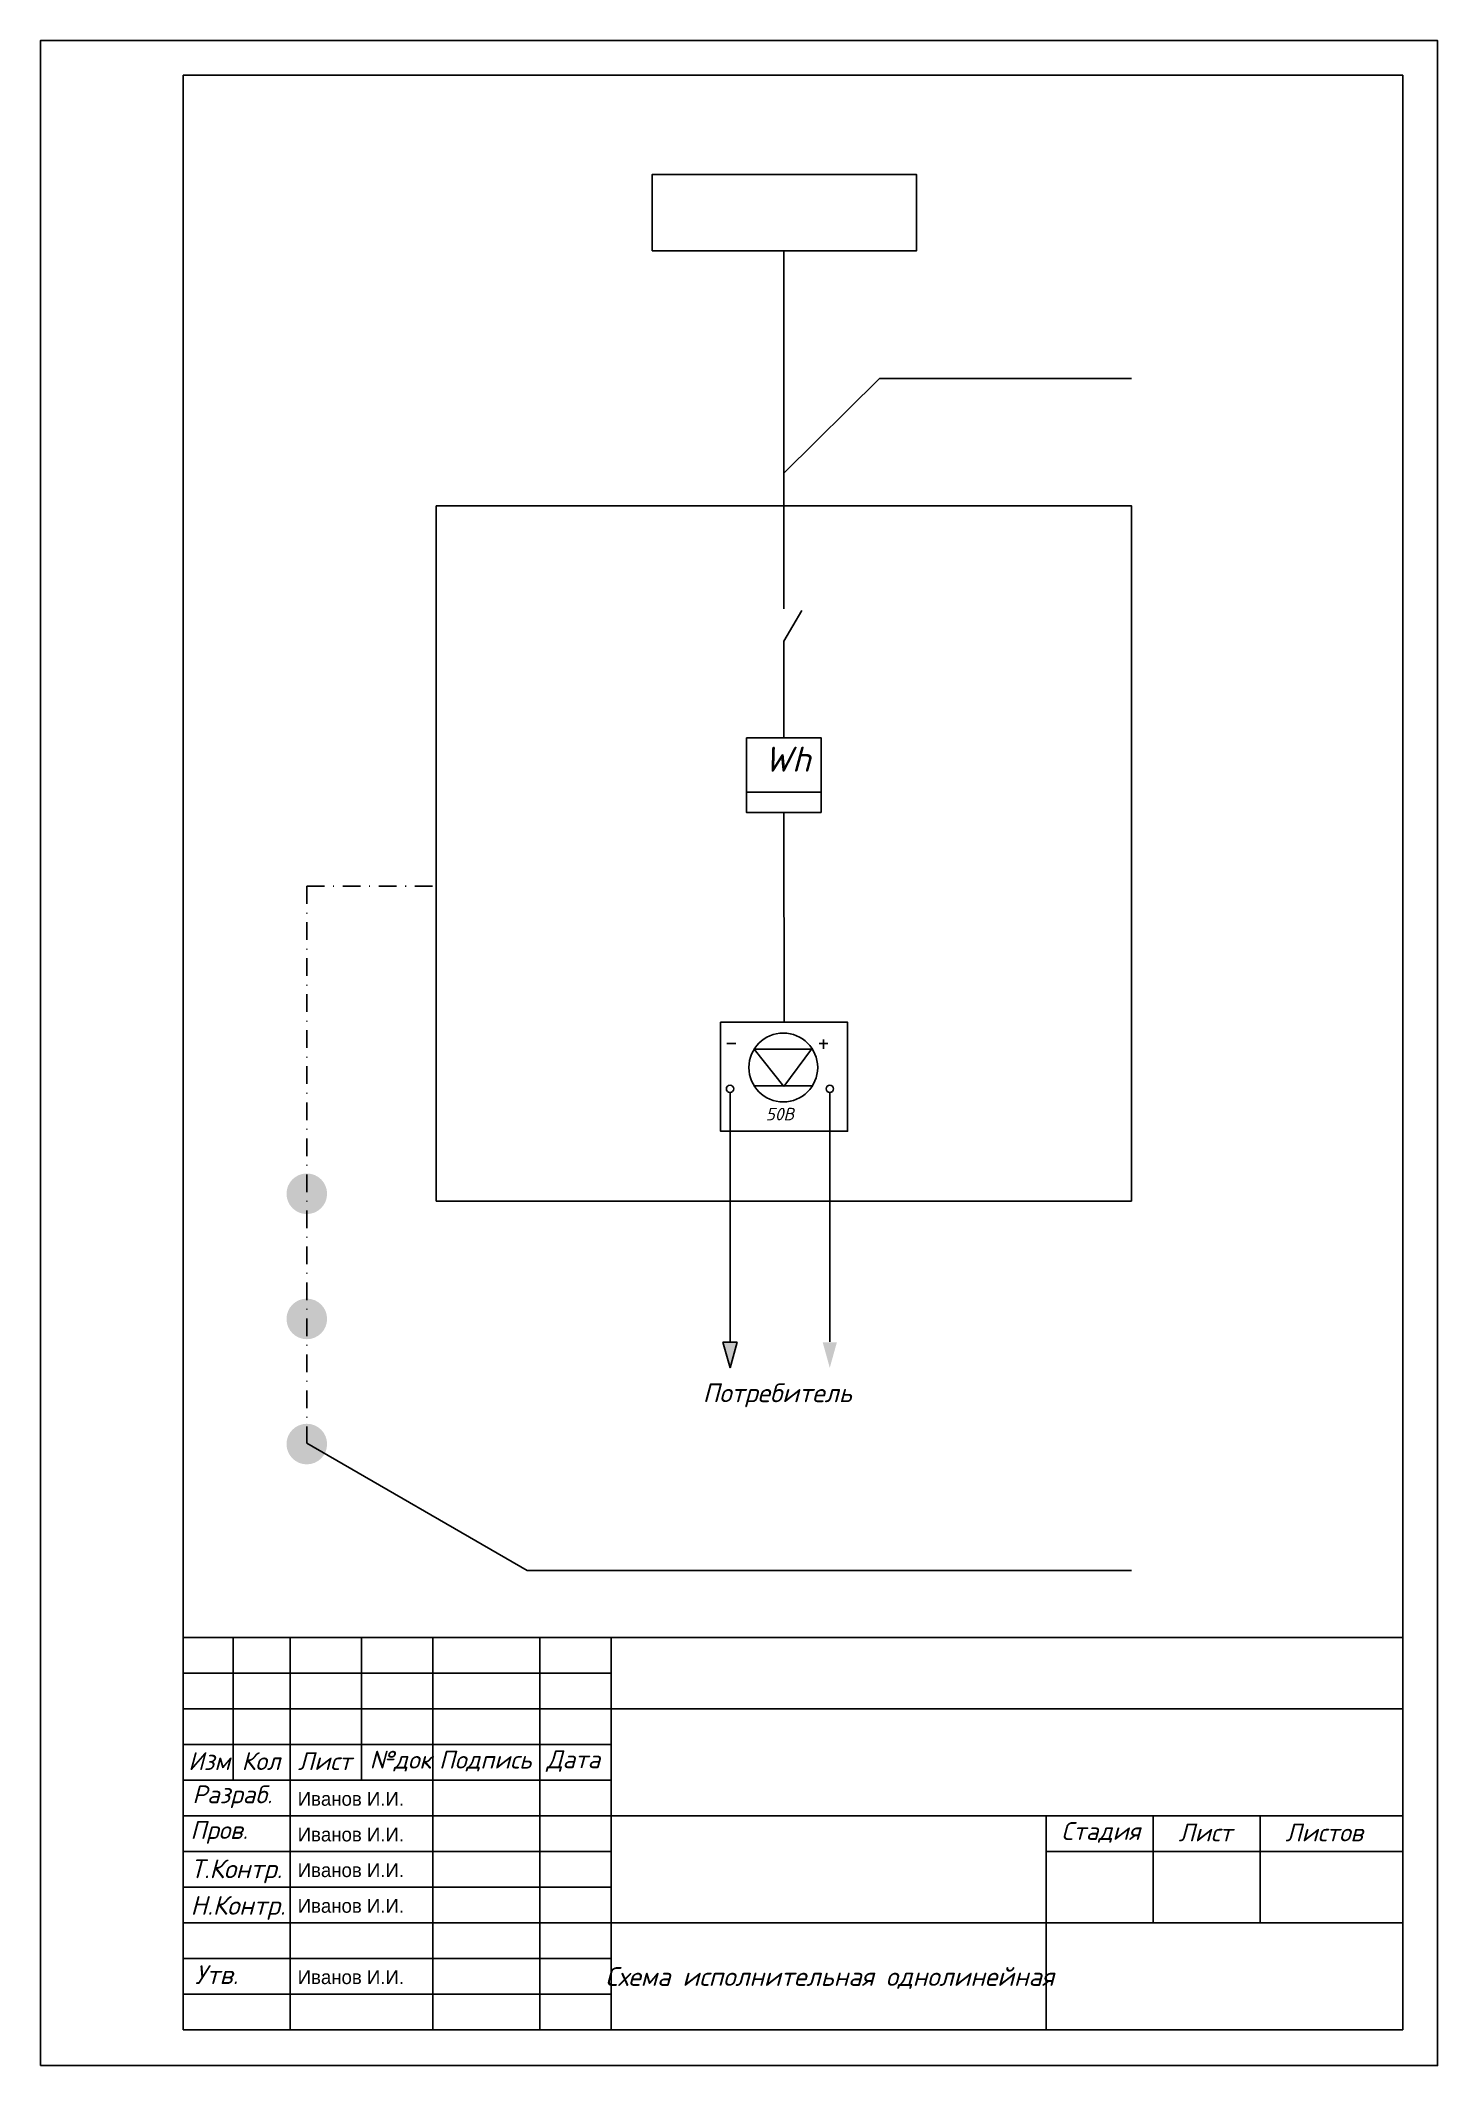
# Model space of a CAD drawing. Header units: millimetres. Extents: x 0 to 201, y 0 to 291.
import ezdxf

# ---------------------------------------------------------------- set-up
doc = ezdxf.new("R2010")
doc.units = ezdxf.units.MM
doc.linetypes.add('DASHDOT', pattern=[25.4, 12.7, -6.35, 0, -6.35])
doc.layers.add('Автоматические построения', color=150, linetype='Continuous', lineweight=20)
doc.layers.add('рамка', color=7, linetype='Continuous')

msp = doc.modelspace()

# ---------------------------------------------------------------- hatches: boundary and pattern name
at = {"layer": 'рамка', "linetype": 'DASHDOT'}
h = msp.add_hatch(color=256, dxfattribs=at)
edge = h.paths.add_edge_path()
edge.add_arc((38.31, 125.38), 2.92, 0, 360)
h = msp.add_hatch(color=256, dxfattribs=at)
edge = h.paths.add_edge_path()
edge.add_arc((38.31, 107.38), 2.92, 0, 360)
at = {"layer": 'рамка'}
for points in [[(99.19, 100.35), (98.16, 104.03), (100.21, 104.03)], [(114.57, 104.03), (113.54, 100.35), (112.52, 104.03)]]:
    msp.add_hatch(color=256, dxfattribs=at).paths.add_polyline_path(points)
at = {"layer": 'рамка', "linetype": 'DASHDOT'}
h = msp.add_hatch(color=256, dxfattribs=at)
edge = h.paths.add_edge_path()
edge.add_arc((38.31, 89.38), 2.92, 0, 360)

# ---------------------------------------------------------------- linework, layer by layer
at = {"layer": 'рамка'}
for p, q in [((195.97, 286.25), (20.52, 286.25)), ((20.52, 286.25), (20.52, 5.13)), ((195.97, 5.13), (195.97, 286.25)), ((106.93, 261), (106.93, 209.5)), ((106.93, 229.02), (120.69, 242.65)), ((120.69, 242.65), (156.93, 242.65)), ((109.52, 209.29), (106.93, 204.84)), ((106.93, 204.84), (106.93, 190.97)), ((101.56, 183.12), (112.3, 183.12)), ((102.68, 146.2), (110.93, 146.2)), ((106.92, 140.82), (102.68, 146.2)), ((110.93, 146.2), (106.92, 140.82)), ((99.19, 139.94), (99.19, 134.37)), ((102.67, 140.89), (111.04, 140.9)), ((113.54, 139.94), (113.54, 104.07)), ((99.19, 134.37), (99.19, 104.07)), ((99.19, 100.35), (98.16, 104.03)), ((98.16, 104.03), (100.21, 104.03)), ((100.21, 104.03), (99.19, 100.35)), ((38.31, 89.53), (69.99, 71.18)), ((69.99, 71.18), (156.93, 71.18)), ((20.52, 61.56), (195.97, 61.56)), ((27.7, 61.56), (27.7, 41.04)), ((35.91, 61.56), (35.91, 5.13)), ((46.17, 61.56), (46.17, 41.04)), ((56.43, 61.56), (56.43, 5.13)), ((71.82, 61.56), (71.82, 5.13)), ((82.08, 61.56), (82.08, 5.13)), ((20.52, 56.43), (82.08, 56.43)), ((20.52, 51.3), (195.97, 51.3)), ((20.52, 46.17), (82.08, 46.17)), ((20.52, 41.04), (82.08, 41.04)), ((20.52, 35.91), (195.97, 35.91)), ((144.67, 5.13), (144.67, 35.91)), ((160.06, 20.52), (160.06, 35.91)), ((175.45, 20.52), (175.45, 35.91)), ((20.52, 30.78), (82.08, 30.78)), ((144.67, 30.78), (195.97, 30.78)), ((20.52, 25.65), (82.08, 25.65)), ((20.52, 20.52), (195.97, 20.52)), ((20.52, 15.39), (82.08, 15.39)), ((20.52, 10.26), (82.08, 10.26)), ((20.52, 5.13), (195.97, 5.13))]:
    msp.add_line(p, q, dxfattribs=at)
at = {"layer": 'рамка', "ltscale": 100}
msp.add_line((106.93, 180.24), (106.97, 150.06), dxfattribs=at)
at = {"layer": 'рамка', "linetype": 'DASHDOT', "ltscale": 0.2}
for q in [(38.31, 89.53), (56.93, 169.61)]:
    msp.add_line((38.31, 169.61), q, dxfattribs=at)
at = {"layer": 'рамка', "lineweight": 25}
for p, q in [((98.75, 147.01), (100.01, 147.01)), ((112.02, 147.01), (113.28, 147.01)), ((112.65, 146.24), (112.65, 147.58))]:
    msp.add_line(p, q, dxfattribs=at)
at = {"layer": 'рамка', "ltscale": 100}
for points in [[(0, 0), (200.97, 0), (200.97, 291.25), (0, 291.25)], [(88, 261), (126, 261), (126, 272), (88, 272)], [(56.93, 224.34), (156.93, 224.34), (156.93, 124.34), (56.93, 124.34)]]:
    msp.add_lwpolyline(points, close=True, dxfattribs=at)
at = {"layer": 'рамка'}
for points in [[(101.56, 190.97), (112.3, 190.97), (112.3, 180.24), (101.56, 180.24)], [(97.83, 150.06), (116.11, 150.06), (116.11, 134.37), (97.83, 134.37)]]:
    msp.add_lwpolyline(points, close=True, dxfattribs=at)
for centre, radius in [((106.85, 143.54), 4.95), ((99.19, 140.47), 0.528), ((113.54, 140.47), 0.528)]:
    msp.add_circle(centre, radius, dxfattribs=at)

# ---------------------------------------------------------------- texts
at = {"char_height": 2, "width": 19.5252, "attachment_point": 1}
for insert in [(37, 39.36), (37, 34.23), (37, 29.1), (37, 23.97), (37, 13.71)]:
    msp.add_mtext('Иванов И.И.', dxfattribs=dict(at, insert=insert))
at = {"layer": 'Автоматические построения', "ltscale": 100, "insert": (30, 275), "char_height": 2.5, "width": 30, "attachment_point": 1}
msp.add_mtext('}', dxfattribs=at)
at = {"layer": 'рамка'}
for s, insert, char_height, attachment_point in [('{\\fISOCPEUR|b0|i1|c0|p34;Wh}', (104.09, 189.69), 3.6, 1), ('{\\fISOCPEUR|b0|i1|c204|p34;Потребитель}', (95.26, 98.1), 2.7, 1), ('{\\fISOCPEUR|b0|i1|c204|p34;Лист}', (40.89, 43.78), 2.565, 5), ('{\\fISOCPEUR|b0|i1|c204|p34;№док}', (51.8, 43.78), 2.565, 5), ('{\\fISOCPEUR|b0|i1|c204|p34;Подпись}', (63.99, 43.78), 2.565, 5), ('{\\fISOCPEUR|b0|i1|c204|p34;Дата}', (76.65, 43.78), 2.565, 5), ('{\\fISOCPEUR|b0|i1|c204|p34;Разраб.}', (27.59, 38.65), 2.565, 5), ('{\\fISOCPEUR|b0|i1|c204|p34;Пров.}', (25.69, 33.52), 2.565, 5), ('{\\fISOCPEUR|b0|i1|c204|p34;Стадия}', (152.53, 33.52), 2.565, 5), ('{\\fISOCPEUR|b0|i1|c204|p34;Лист}', (167.57, 33.52), 2.565, 5), ('{\\fISOCPEUR|b0|i1|c204|p34;Листов}', (184.66, 33.52), 2.565, 5), ('{\\fISOCPEUR|b0|i1|c204|p34;Т.Контр.}', (21.59, 29.64), 2.7, 1), ('{\\fISOCPEUR|b0|i1|c204|p34;Н.Контр.}', (21.59, 24.38), 2.7, 1), ('{\\fISOCPEUR|b0|i1|c204|p34;Утв.}', (22.23, 14.42), 2.7, 1)]:
    msp.add_mtext(s, dxfattribs=dict(at, insert=insert, char_height=char_height, attachment_point=attachment_point))
for s, insert, char_height, width, attachment_point in [('{\\fISOCPEUR|b0|i1|c204|p34;50В}', (104.33, 137.74), 1.8, 0.7833, 1), ('{\\fISOCPEUR|b0|i1|c204|p34;Изм}', (24.27, 43.78), 2.565, 7.182, 5), ('{\\fISOCPEUR|b0|i1|c204|p34;Кол}', (31.71, 43.78), 2.565, 7.182, 5), ('{\\fISOCPEUR|b0|i1|c204|p34;Схема исполнительная однолинейная}', (113.53, 12.58), 2.7, 61.56, 5)]:
    msp.add_mtext(s, dxfattribs=dict(at, insert=insert, char_height=char_height, width=width, attachment_point=attachment_point))

doc.saveas('drawing.dxf')
